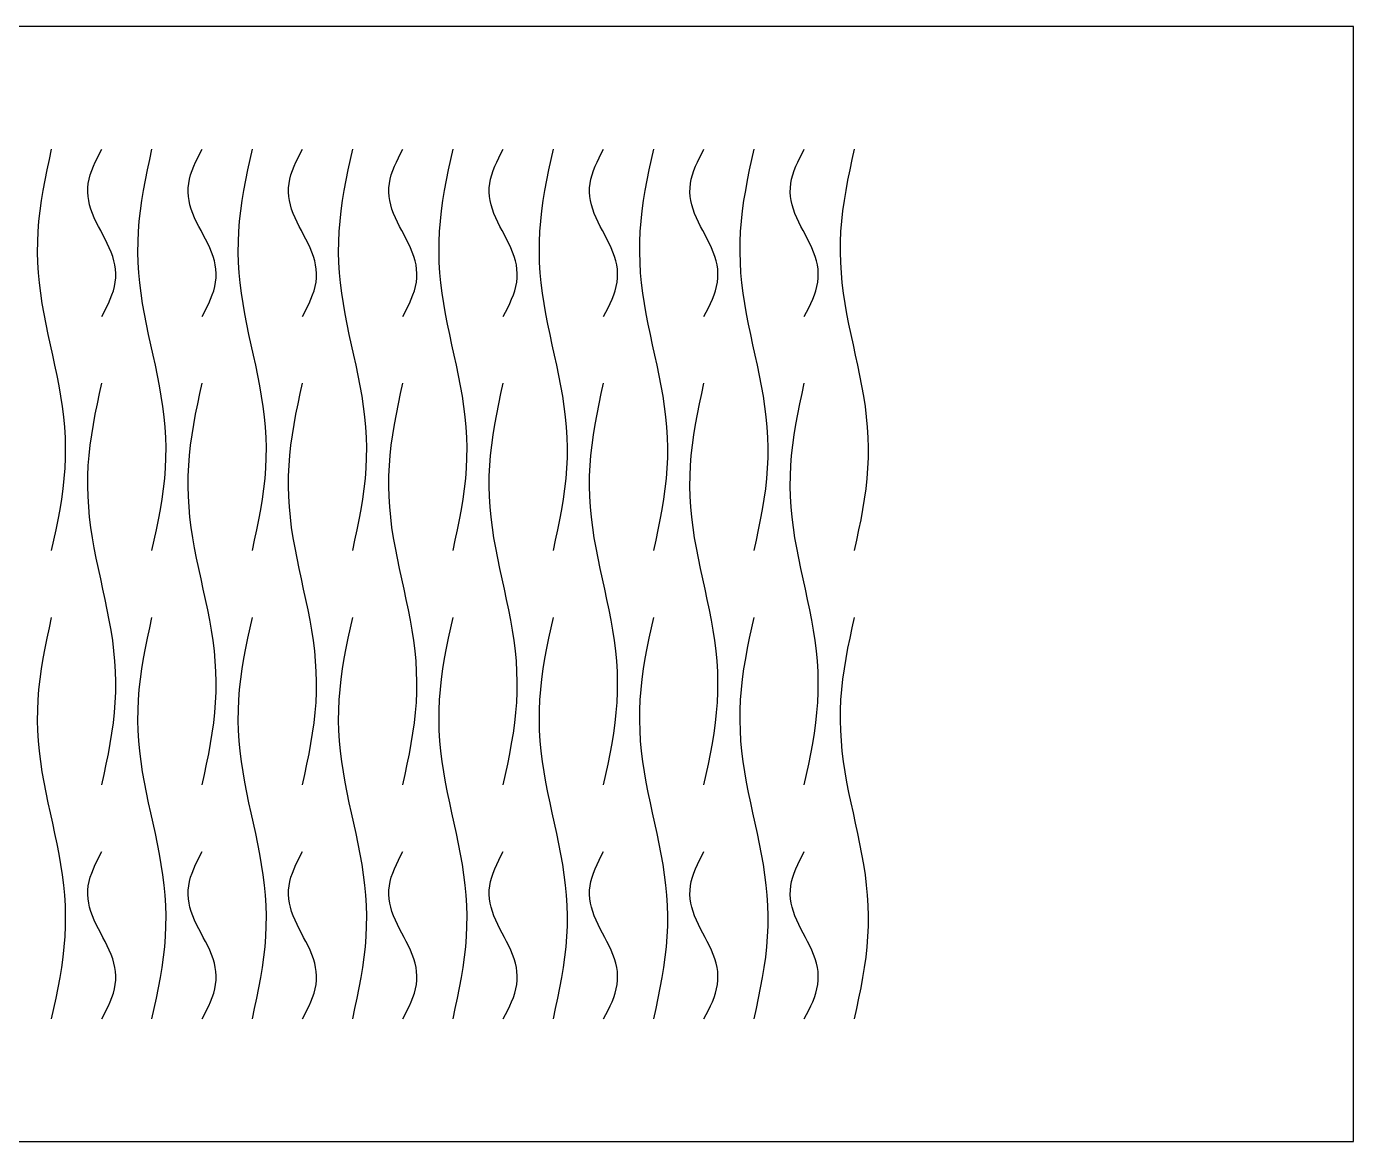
# Model space of a CAD drawing. Header units: millimetres. Extents: x 0 to 120, y 0 to 50.
# Drawn here: x 60.5 to 120, y 0 to 50 of the extents above; entities that cross this region are included whole.
import ezdxf

# ---------------------------------------------------------------- set-up
doc = ezdxf.new("R2010")
doc.units = ezdxf.units.MM
doc.layers.add('CUT', color=1, linetype='Continuous')

msp = doc.modelspace()

# ---------------------------------------------------------------- linework, layer by layer
at = {"layer": 'CUT'}
msp.add_lwpolyline([(120, 0), (120, 50), (0, 50), (0, 0), (120, 0)], close=True, dxfattribs=at)
for points in [[(61.625, 26.5), (61.726, 26.962), (61.825, 27.423), (61.918, 27.885), (62.003, 28.346), (62.079, 28.808), (62.143, 29.269), (62.194, 29.731), (62.23, 30.192), (62.25, 30.654), (62.254, 31.115), (62.242, 31.577), (62.214, 32.038), (62.171, 32.5), (62.113, 32.962), (62.043, 33.423), (61.962, 33.885), (61.872, 34.346), (61.776, 34.808), (61.676, 35.269), (61.574, 35.731), (61.474, 36.192), (61.378, 36.654), (61.288, 37.115), (61.207, 37.577), (61.137, 38.038), (61.079, 38.5), (61.036, 38.962), (61.008, 39.423), (60.996, 39.885), (61, 40.346), (61.02, 40.808), (61.056, 41.269), (61.107, 41.731), (61.171, 42.192), (61.247, 42.654), (61.332, 43.115), (61.425, 43.577), (61.524, 44.038), (61.625, 44.5)], [(63.875, 37), (63.976, 37.192), (64.075, 37.385), (64.168, 37.577), (64.253, 37.769), (64.329, 37.962), (64.393, 38.154), (64.444, 38.346), (64.48, 38.538), (64.5, 38.731), (64.504, 38.923), (64.492, 39.115), (64.464, 39.308), (64.421, 39.5), (64.363, 39.692), (64.293, 39.885), (64.212, 40.077), (64.122, 40.269), (64.026, 40.462), (63.926, 40.654), (63.824, 40.846), (63.724, 41.038), (63.628, 41.231), (63.538, 41.423), (63.457, 41.615), (63.387, 41.808), (63.329, 42), (63.286, 42.192), (63.258, 42.385), (63.246, 42.577), (63.25, 42.769), (63.27, 42.962), (63.306, 43.154), (63.357, 43.346), (63.421, 43.538), (63.497, 43.731), (63.582, 43.923), (63.675, 44.115), (63.774, 44.308), (63.875, 44.5)], [(66.125, 26.5), (66.226, 26.962), (66.325, 27.423), (66.418, 27.885), (66.503, 28.346), (66.579, 28.808), (66.643, 29.269), (66.694, 29.731), (66.73, 30.192), (66.75, 30.654), (66.754, 31.115), (66.742, 31.577), (66.714, 32.038), (66.671, 32.5), (66.613, 32.962), (66.543, 33.423), (66.462, 33.885), (66.372, 34.346), (66.276, 34.808), (66.176, 35.269), (66.074, 35.731), (65.974, 36.192), (65.878, 36.654), (65.788, 37.115), (65.707, 37.577), (65.637, 38.038), (65.579, 38.5), (65.536, 38.962), (65.508, 39.423), (65.496, 39.885), (65.5, 40.346), (65.52, 40.808), (65.556, 41.269), (65.607, 41.731), (65.671, 42.192), (65.747, 42.654), (65.832, 43.115), (65.925, 43.577), (66.024, 44.038), (66.125, 44.5)], [(68.375, 37), (68.476, 37.192), (68.575, 37.385), (68.668, 37.577), (68.753, 37.769), (68.829, 37.962), (68.893, 38.154), (68.944, 38.346), (68.98, 38.538), (69, 38.731), (69.004, 38.923), (68.992, 39.115), (68.964, 39.308), (68.921, 39.5), (68.863, 39.692), (68.793, 39.885), (68.712, 40.077), (68.622, 40.269), (68.526, 40.462), (68.426, 40.654), (68.324, 40.846), (68.224, 41.038), (68.128, 41.231), (68.038, 41.423), (67.957, 41.615), (67.887, 41.808), (67.829, 42), (67.786, 42.192), (67.758, 42.385), (67.746, 42.577), (67.75, 42.769), (67.77, 42.962), (67.806, 43.154), (67.857, 43.346), (67.921, 43.538), (67.997, 43.731), (68.082, 43.923), (68.175, 44.115), (68.274, 44.308), (68.375, 44.5)], [(70.625, 26.5), (70.726, 26.962), (70.825, 27.423), (70.918, 27.885), (71.003, 28.346), (71.079, 28.808), (71.143, 29.269), (71.194, 29.731), (71.23, 30.192), (71.25, 30.654), (71.254, 31.115), (71.242, 31.577), (71.214, 32.038), (71.171, 32.5), (71.113, 32.962), (71.043, 33.423), (70.962, 33.885), (70.872, 34.346), (70.776, 34.808), (70.676, 35.269), (70.574, 35.731), (70.474, 36.192), (70.378, 36.654), (70.288, 37.115), (70.207, 37.577), (70.137, 38.038), (70.079, 38.5), (70.036, 38.962), (70.008, 39.423), (69.996, 39.885), (70, 40.346), (70.02, 40.808), (70.056, 41.269), (70.107, 41.731), (70.171, 42.192), (70.247, 42.654), (70.332, 43.115), (70.425, 43.577), (70.524, 44.038), (70.625, 44.5)], [(72.875, 37), (72.976, 37.192), (73.075, 37.385), (73.168, 37.577), (73.253, 37.769), (73.329, 37.962), (73.393, 38.154), (73.444, 38.346), (73.48, 38.538), (73.5, 38.731), (73.504, 38.923), (73.492, 39.115), (73.464, 39.308), (73.421, 39.5), (73.363, 39.692), (73.293, 39.885), (73.212, 40.077), (73.122, 40.269), (73.026, 40.462), (72.926, 40.654), (72.824, 40.846), (72.724, 41.038), (72.628, 41.231), (72.538, 41.423), (72.457, 41.615), (72.387, 41.808), (72.329, 42), (72.286, 42.192), (72.258, 42.385), (72.246, 42.577), (72.25, 42.769), (72.27, 42.962), (72.306, 43.154), (72.357, 43.346), (72.421, 43.538), (72.497, 43.731), (72.582, 43.923), (72.675, 44.115), (72.774, 44.308), (72.875, 44.5)], [(75.125, 26.5), (75.226, 26.962), (75.325, 27.423), (75.418, 27.885), (75.503, 28.346), (75.579, 28.808), (75.643, 29.269), (75.694, 29.731), (75.73, 30.192), (75.75, 30.654), (75.754, 31.115), (75.742, 31.577), (75.714, 32.038), (75.671, 32.5), (75.613, 32.962), (75.543, 33.423), (75.462, 33.885), (75.372, 34.346), (75.276, 34.808), (75.176, 35.269), (75.074, 35.731), (74.974, 36.192), (74.878, 36.654), (74.788, 37.115), (74.707, 37.577), (74.637, 38.038), (74.579, 38.5), (74.536, 38.962), (74.508, 39.423), (74.496, 39.885), (74.5, 40.346), (74.52, 40.808), (74.556, 41.269), (74.607, 41.731), (74.671, 42.192), (74.747, 42.654), (74.832, 43.115), (74.925, 43.577), (75.024, 44.038), (75.125, 44.5)], [(77.375, 37), (77.476, 37.192), (77.575, 37.385), (77.668, 37.577), (77.753, 37.769), (77.829, 37.962), (77.893, 38.154), (77.944, 38.346), (77.98, 38.538), (78, 38.731), (78.004, 38.923), (77.992, 39.115), (77.964, 39.308), (77.921, 39.5), (77.863, 39.692), (77.793, 39.885), (77.712, 40.077), (77.622, 40.269), (77.526, 40.462), (77.426, 40.654), (77.324, 40.846), (77.224, 41.038), (77.128, 41.231), (77.038, 41.423), (76.957, 41.615), (76.887, 41.808), (76.829, 42), (76.786, 42.192), (76.758, 42.385), (76.746, 42.577), (76.75, 42.769), (76.77, 42.962), (76.806, 43.154), (76.857, 43.346), (76.921, 43.538), (76.997, 43.731), (77.082, 43.923), (77.175, 44.115), (77.274, 44.308), (77.375, 44.5)], [(79.625, 26.5), (79.726, 26.962), (79.825, 27.423), (79.918, 27.885), (80.003, 28.346), (80.079, 28.808), (80.143, 29.269), (80.194, 29.731), (80.23, 30.192), (80.25, 30.654), (80.254, 31.115), (80.242, 31.577), (80.214, 32.038), (80.171, 32.5), (80.113, 32.962), (80.043, 33.423), (79.962, 33.885), (79.872, 34.346), (79.776, 34.808), (79.676, 35.269), (79.574, 35.731), (79.474, 36.192), (79.378, 36.654), (79.288, 37.115), (79.207, 37.577), (79.137, 38.038), (79.079, 38.5), (79.036, 38.962), (79.008, 39.423), (78.996, 39.885), (79, 40.346), (79.02, 40.808), (79.056, 41.269), (79.107, 41.731), (79.171, 42.192), (79.247, 42.654), (79.332, 43.115), (79.425, 43.577), (79.524, 44.038), (79.625, 44.5)], [(81.875, 37), (81.976, 37.192), (82.075, 37.385), (82.168, 37.577), (82.253, 37.769), (82.329, 37.962), (82.393, 38.154), (82.444, 38.346), (82.48, 38.538), (82.5, 38.731), (82.504, 38.923), (82.492, 39.115), (82.464, 39.308), (82.421, 39.5), (82.363, 39.692), (82.293, 39.885), (82.212, 40.077), (82.122, 40.269), (82.026, 40.462), (81.926, 40.654), (81.824, 40.846), (81.724, 41.038), (81.628, 41.231), (81.538, 41.423), (81.457, 41.615), (81.387, 41.808), (81.329, 42), (81.286, 42.192), (81.258, 42.385), (81.246, 42.577), (81.25, 42.769), (81.27, 42.962), (81.306, 43.154), (81.357, 43.346), (81.421, 43.538), (81.497, 43.731), (81.582, 43.923), (81.675, 44.115), (81.774, 44.308), (81.875, 44.5)], [(84.125, 26.5), (84.226, 26.962), (84.325, 27.423), (84.418, 27.885), (84.503, 28.346), (84.579, 28.808), (84.643, 29.269), (84.694, 29.731), (84.73, 30.192), (84.75, 30.654), (84.754, 31.115), (84.742, 31.577), (84.714, 32.038), (84.671, 32.5), (84.613, 32.962), (84.543, 33.423), (84.462, 33.885), (84.372, 34.346), (84.276, 34.808), (84.176, 35.269), (84.074, 35.731), (83.974, 36.192), (83.878, 36.654), (83.788, 37.115), (83.707, 37.577), (83.637, 38.038), (83.579, 38.5), (83.536, 38.962), (83.508, 39.423), (83.496, 39.885), (83.5, 40.346), (83.52, 40.808), (83.556, 41.269), (83.607, 41.731), (83.671, 42.192), (83.747, 42.654), (83.832, 43.115), (83.925, 43.577), (84.024, 44.038), (84.125, 44.5)], [(86.375, 37), (86.476, 37.192), (86.575, 37.385), (86.668, 37.577), (86.753, 37.769), (86.829, 37.962), (86.893, 38.154), (86.944, 38.346), (86.98, 38.538), (87, 38.731), (87.004, 38.923), (86.992, 39.115), (86.964, 39.308), (86.921, 39.5), (86.863, 39.692), (86.793, 39.885), (86.712, 40.077), (86.622, 40.269), (86.526, 40.462), (86.426, 40.654), (86.324, 40.846), (86.224, 41.038), (86.128, 41.231), (86.038, 41.423), (85.957, 41.615), (85.887, 41.808), (85.829, 42), (85.786, 42.192), (85.758, 42.385), (85.746, 42.577), (85.75, 42.769), (85.77, 42.962), (85.806, 43.154), (85.857, 43.346), (85.921, 43.538), (85.997, 43.731), (86.082, 43.923), (86.175, 44.115), (86.274, 44.308), (86.375, 44.5)], [(88.625, 26.5), (88.726, 26.962), (88.825, 27.423), (88.918, 27.885), (89.003, 28.346), (89.079, 28.808), (89.143, 29.269), (89.194, 29.731), (89.23, 30.192), (89.25, 30.654), (89.254, 31.115), (89.242, 31.577), (89.214, 32.038), (89.171, 32.5), (89.113, 32.962), (89.043, 33.423), (88.962, 33.885), (88.872, 34.346), (88.776, 34.808), (88.676, 35.269), (88.574, 35.731), (88.474, 36.192), (88.378, 36.654), (88.288, 37.115), (88.207, 37.577), (88.137, 38.038), (88.079, 38.5), (88.036, 38.962), (88.008, 39.423), (87.996, 39.885), (88, 40.346), (88.02, 40.808), (88.056, 41.269), (88.107, 41.731), (88.171, 42.192), (88.247, 42.654), (88.332, 43.115), (88.425, 43.577), (88.524, 44.038), (88.625, 44.5)], [(90.875, 37), (90.976, 37.192), (91.075, 37.385), (91.168, 37.577), (91.253, 37.769), (91.329, 37.962), (91.393, 38.154), (91.444, 38.346), (91.48, 38.538), (91.5, 38.731), (91.504, 38.923), (91.492, 39.115), (91.464, 39.308), (91.421, 39.5), (91.363, 39.692), (91.293, 39.885), (91.212, 40.077), (91.122, 40.269), (91.026, 40.462), (90.926, 40.654), (90.824, 40.846), (90.724, 41.038), (90.628, 41.231), (90.538, 41.423), (90.457, 41.615), (90.387, 41.808), (90.329, 42), (90.286, 42.192), (90.258, 42.385), (90.246, 42.577), (90.25, 42.769), (90.27, 42.962), (90.306, 43.154), (90.357, 43.346), (90.421, 43.538), (90.497, 43.731), (90.582, 43.923), (90.675, 44.115), (90.774, 44.308), (90.875, 44.5)], [(93.125, 26.5), (93.226, 26.962), (93.325, 27.423), (93.418, 27.885), (93.503, 28.346), (93.579, 28.808), (93.643, 29.269), (93.694, 29.731), (93.73, 30.192), (93.75, 30.654), (93.754, 31.115), (93.742, 31.577), (93.714, 32.038), (93.671, 32.5), (93.613, 32.962), (93.543, 33.423), (93.462, 33.885), (93.372, 34.346), (93.276, 34.808), (93.176, 35.269), (93.074, 35.731), (92.974, 36.192), (92.878, 36.654), (92.788, 37.115), (92.707, 37.577), (92.637, 38.038), (92.579, 38.5), (92.536, 38.962), (92.508, 39.423), (92.496, 39.885), (92.5, 40.346), (92.52, 40.808), (92.556, 41.269), (92.607, 41.731), (92.671, 42.192), (92.747, 42.654), (92.832, 43.115), (92.925, 43.577), (93.024, 44.038), (93.125, 44.5)], [(95.375, 37), (95.476, 37.192), (95.575, 37.385), (95.668, 37.577), (95.753, 37.769), (95.829, 37.962), (95.893, 38.154), (95.944, 38.346), (95.98, 38.538), (96, 38.731), (96.004, 38.923), (95.992, 39.115), (95.964, 39.308), (95.921, 39.5), (95.863, 39.692), (95.793, 39.885), (95.712, 40.077), (95.622, 40.269), (95.526, 40.462), (95.426, 40.654), (95.324, 40.846), (95.224, 41.038), (95.128, 41.231), (95.038, 41.423), (94.957, 41.615), (94.887, 41.808), (94.829, 42), (94.786, 42.192), (94.758, 42.385), (94.746, 42.577), (94.75, 42.769), (94.77, 42.962), (94.806, 43.154), (94.857, 43.346), (94.921, 43.538), (94.997, 43.731), (95.082, 43.923), (95.175, 44.115), (95.274, 44.308), (95.375, 44.5)], [(97.625, 26.5), (97.726, 26.962), (97.825, 27.423), (97.918, 27.885), (98.003, 28.346), (98.079, 28.808), (98.143, 29.269), (98.194, 29.731), (98.23, 30.192), (98.25, 30.654), (98.254, 31.115), (98.242, 31.577), (98.214, 32.038), (98.171, 32.5), (98.113, 32.962), (98.043, 33.423), (97.962, 33.885), (97.872, 34.346), (97.776, 34.808), (97.676, 35.269), (97.574, 35.731), (97.474, 36.192), (97.378, 36.654), (97.288, 37.115), (97.207, 37.577), (97.137, 38.038), (97.079, 38.5), (97.036, 38.962), (97.008, 39.423), (96.996, 39.885), (97, 40.346), (97.02, 40.808), (97.056, 41.269), (97.107, 41.731), (97.171, 42.192), (97.247, 42.654), (97.332, 43.115), (97.425, 43.577), (97.524, 44.038), (97.625, 44.5)], [(63.875, 16), (63.976, 16.462), (64.075, 16.923), (64.168, 17.385), (64.253, 17.846), (64.329, 18.308), (64.393, 18.769), (64.444, 19.231), (64.48, 19.692), (64.5, 20.154), (64.504, 20.615), (64.492, 21.077), (64.464, 21.538), (64.421, 22), (64.363, 22.462), (64.293, 22.923), (64.212, 23.385), (64.122, 23.846), (64.026, 24.308), (63.926, 24.769), (63.824, 25.231), (63.724, 25.692), (63.628, 26.154), (63.538, 26.615), (63.457, 27.077), (63.387, 27.538), (63.329, 28), (63.286, 28.462), (63.258, 28.923), (63.246, 29.385), (63.25, 29.846), (63.27, 30.308), (63.306, 30.769), (63.357, 31.231), (63.421, 31.692), (63.497, 32.154), (63.582, 32.615), (63.675, 33.077), (63.774, 33.538), (63.875, 34)], [(68.375, 16), (68.476, 16.462), (68.575, 16.923), (68.668, 17.385), (68.753, 17.846), (68.829, 18.308), (68.893, 18.769), (68.944, 19.231), (68.98, 19.692), (69, 20.154), (69.004, 20.615), (68.992, 21.077), (68.964, 21.538), (68.921, 22), (68.863, 22.462), (68.793, 22.923), (68.712, 23.385), (68.622, 23.846), (68.526, 24.308), (68.426, 24.769), (68.324, 25.231), (68.224, 25.692), (68.128, 26.154), (68.038, 26.615), (67.957, 27.077), (67.887, 27.538), (67.829, 28), (67.786, 28.462), (67.758, 28.923), (67.746, 29.385), (67.75, 29.846), (67.77, 30.308), (67.806, 30.769), (67.857, 31.231), (67.921, 31.692), (67.997, 32.154), (68.082, 32.615), (68.175, 33.077), (68.274, 33.538), (68.375, 34)], [(72.875, 16), (72.976, 16.462), (73.075, 16.923), (73.168, 17.385), (73.253, 17.846), (73.329, 18.308), (73.393, 18.769), (73.444, 19.231), (73.48, 19.692), (73.5, 20.154), (73.504, 20.615), (73.492, 21.077), (73.464, 21.538), (73.421, 22), (73.363, 22.462), (73.293, 22.923), (73.212, 23.385), (73.122, 23.846), (73.026, 24.308), (72.926, 24.769), (72.824, 25.231), (72.724, 25.692), (72.628, 26.154), (72.538, 26.615), (72.457, 27.077), (72.387, 27.538), (72.329, 28), (72.286, 28.462), (72.258, 28.923), (72.246, 29.385), (72.25, 29.846), (72.27, 30.308), (72.306, 30.769), (72.357, 31.231), (72.421, 31.692), (72.497, 32.154), (72.582, 32.615), (72.675, 33.077), (72.774, 33.538), (72.875, 34)], [(77.375, 16), (77.476, 16.462), (77.575, 16.923), (77.668, 17.385), (77.753, 17.846), (77.829, 18.308), (77.893, 18.769), (77.944, 19.231), (77.98, 19.692), (78, 20.154), (78.004, 20.615), (77.992, 21.077), (77.964, 21.538), (77.921, 22), (77.863, 22.462), (77.793, 22.923), (77.712, 23.385), (77.622, 23.846), (77.526, 24.308), (77.426, 24.769), (77.324, 25.231), (77.224, 25.692), (77.128, 26.154), (77.038, 26.615), (76.957, 27.077), (76.887, 27.538), (76.829, 28), (76.786, 28.462), (76.758, 28.923), (76.746, 29.385), (76.75, 29.846), (76.77, 30.308), (76.806, 30.769), (76.857, 31.231), (76.921, 31.692), (76.997, 32.154), (77.082, 32.615), (77.175, 33.077), (77.274, 33.538), (77.375, 34)], [(81.875, 16), (81.976, 16.462), (82.075, 16.923), (82.168, 17.385), (82.253, 17.846), (82.329, 18.308), (82.393, 18.769), (82.444, 19.231), (82.48, 19.692), (82.5, 20.154), (82.504, 20.615), (82.492, 21.077), (82.464, 21.538), (82.421, 22), (82.363, 22.462), (82.293, 22.923), (82.212, 23.385), (82.122, 23.846), (82.026, 24.308), (81.926, 24.769), (81.824, 25.231), (81.724, 25.692), (81.628, 26.154), (81.538, 26.615), (81.457, 27.077), (81.387, 27.538), (81.329, 28), (81.286, 28.462), (81.258, 28.923), (81.246, 29.385), (81.25, 29.846), (81.27, 30.308), (81.306, 30.769), (81.357, 31.231), (81.421, 31.692), (81.497, 32.154), (81.582, 32.615), (81.675, 33.077), (81.774, 33.538), (81.875, 34)], [(86.375, 16), (86.476, 16.462), (86.575, 16.923), (86.668, 17.385), (86.753, 17.846), (86.829, 18.308), (86.893, 18.769), (86.944, 19.231), (86.98, 19.692), (87, 20.154), (87.004, 20.615), (86.992, 21.077), (86.964, 21.538), (86.921, 22), (86.863, 22.462), (86.793, 22.923), (86.712, 23.385), (86.622, 23.846), (86.526, 24.308), (86.426, 24.769), (86.324, 25.231), (86.224, 25.692), (86.128, 26.154), (86.038, 26.615), (85.957, 27.077), (85.887, 27.538), (85.829, 28), (85.786, 28.462), (85.758, 28.923), (85.746, 29.385), (85.75, 29.846), (85.77, 30.308), (85.806, 30.769), (85.857, 31.231), (85.921, 31.692), (85.997, 32.154), (86.082, 32.615), (86.175, 33.077), (86.274, 33.538), (86.375, 34)], [(90.875, 16), (90.976, 16.462), (91.075, 16.923), (91.168, 17.385), (91.253, 17.846), (91.329, 18.308), (91.393, 18.769), (91.444, 19.231), (91.48, 19.692), (91.5, 20.154), (91.504, 20.615), (91.492, 21.077), (91.464, 21.538), (91.421, 22), (91.363, 22.462), (91.293, 22.923), (91.212, 23.385), (91.122, 23.846), (91.026, 24.308), (90.926, 24.769), (90.824, 25.231), (90.724, 25.692), (90.628, 26.154), (90.538, 26.615), (90.457, 27.077), (90.387, 27.538), (90.329, 28), (90.286, 28.462), (90.258, 28.923), (90.246, 29.385), (90.25, 29.846), (90.27, 30.308), (90.306, 30.769), (90.357, 31.231), (90.421, 31.692), (90.497, 32.154), (90.582, 32.615), (90.675, 33.077), (90.774, 33.538), (90.875, 34)], [(95.375, 16), (95.476, 16.462), (95.575, 16.923), (95.668, 17.385), (95.753, 17.846), (95.829, 18.308), (95.893, 18.769), (95.944, 19.231), (95.98, 19.692), (96, 20.154), (96.004, 20.615), (95.992, 21.077), (95.964, 21.538), (95.921, 22), (95.863, 22.462), (95.793, 22.923), (95.712, 23.385), (95.622, 23.846), (95.526, 24.308), (95.426, 24.769), (95.324, 25.231), (95.224, 25.692), (95.128, 26.154), (95.038, 26.615), (94.957, 27.077), (94.887, 27.538), (94.829, 28), (94.786, 28.462), (94.758, 28.923), (94.746, 29.385), (94.75, 29.846), (94.77, 30.308), (94.806, 30.769), (94.857, 31.231), (94.921, 31.692), (94.997, 32.154), (95.082, 32.615), (95.175, 33.077), (95.274, 33.538), (95.375, 34)], [(61.625, 5.5), (61.726, 5.962), (61.825, 6.423), (61.918, 6.885), (62.003, 7.346), (62.079, 7.808), (62.143, 8.269), (62.194, 8.731), (62.23, 9.192), (62.25, 9.654), (62.254, 10.115), (62.242, 10.577), (62.214, 11.038), (62.171, 11.5), (62.113, 11.962), (62.043, 12.423), (61.962, 12.885), (61.872, 13.346), (61.776, 13.808), (61.676, 14.269), (61.574, 14.731), (61.474, 15.192), (61.378, 15.654), (61.288, 16.115), (61.207, 16.577), (61.137, 17.038), (61.079, 17.5), (61.036, 17.962), (61.008, 18.423), (60.996, 18.885), (61, 19.346), (61.02, 19.808), (61.056, 20.269), (61.107, 20.731), (61.171, 21.192), (61.247, 21.654), (61.332, 22.115), (61.425, 22.577), (61.524, 23.038), (61.625, 23.5)], [(66.125, 5.5), (66.226, 5.962), (66.325, 6.423), (66.418, 6.885), (66.503, 7.346), (66.579, 7.808), (66.643, 8.269), (66.694, 8.731), (66.73, 9.192), (66.75, 9.654), (66.754, 10.115), (66.742, 10.577), (66.714, 11.038), (66.671, 11.5), (66.613, 11.962), (66.543, 12.423), (66.462, 12.885), (66.372, 13.346), (66.276, 13.808), (66.176, 14.269), (66.074, 14.731), (65.974, 15.192), (65.878, 15.654), (65.788, 16.115), (65.707, 16.577), (65.637, 17.038), (65.579, 17.5), (65.536, 17.962), (65.508, 18.423), (65.496, 18.885), (65.5, 19.346), (65.52, 19.808), (65.556, 20.269), (65.607, 20.731), (65.671, 21.192), (65.747, 21.654), (65.832, 22.115), (65.925, 22.577), (66.024, 23.038), (66.125, 23.5)], [(70.625, 5.5), (70.726, 5.962), (70.825, 6.423), (70.918, 6.885), (71.003, 7.346), (71.079, 7.808), (71.143, 8.269), (71.194, 8.731), (71.23, 9.192), (71.25, 9.654), (71.254, 10.115), (71.242, 10.577), (71.214, 11.038), (71.171, 11.5), (71.113, 11.962), (71.043, 12.423), (70.962, 12.885), (70.872, 13.346), (70.776, 13.808), (70.676, 14.269), (70.574, 14.731), (70.474, 15.192), (70.378, 15.654), (70.288, 16.115), (70.207, 16.577), (70.137, 17.038), (70.079, 17.5), (70.036, 17.962), (70.008, 18.423), (69.996, 18.885), (70, 19.346), (70.02, 19.808), (70.056, 20.269), (70.107, 20.731), (70.171, 21.192), (70.247, 21.654), (70.332, 22.115), (70.425, 22.577), (70.524, 23.038), (70.625, 23.5)], [(75.125, 5.5), (75.226, 5.962), (75.325, 6.423), (75.418, 6.885), (75.503, 7.346), (75.579, 7.808), (75.643, 8.269), (75.694, 8.731), (75.73, 9.192), (75.75, 9.654), (75.754, 10.115), (75.742, 10.577), (75.714, 11.038), (75.671, 11.5), (75.613, 11.962), (75.543, 12.423), (75.462, 12.885), (75.372, 13.346), (75.276, 13.808), (75.176, 14.269), (75.074, 14.731), (74.974, 15.192), (74.878, 15.654), (74.788, 16.115), (74.707, 16.577), (74.637, 17.038), (74.579, 17.5), (74.536, 17.962), (74.508, 18.423), (74.496, 18.885), (74.5, 19.346), (74.52, 19.808), (74.556, 20.269), (74.607, 20.731), (74.671, 21.192), (74.747, 21.654), (74.832, 22.115), (74.925, 22.577), (75.024, 23.038), (75.125, 23.5)], [(79.625, 5.5), (79.726, 5.962), (79.825, 6.423), (79.918, 6.885), (80.003, 7.346), (80.079, 7.808), (80.143, 8.269), (80.194, 8.731), (80.23, 9.192), (80.25, 9.654), (80.254, 10.115), (80.242, 10.577), (80.214, 11.038), (80.171, 11.5), (80.113, 11.962), (80.043, 12.423), (79.962, 12.885), (79.872, 13.346), (79.776, 13.808), (79.676, 14.269), (79.574, 14.731), (79.474, 15.192), (79.378, 15.654), (79.288, 16.115), (79.207, 16.577), (79.137, 17.038), (79.079, 17.5), (79.036, 17.962), (79.008, 18.423), (78.996, 18.885), (79, 19.346), (79.02, 19.808), (79.056, 20.269), (79.107, 20.731), (79.171, 21.192), (79.247, 21.654), (79.332, 22.115), (79.425, 22.577), (79.524, 23.038), (79.625, 23.5)], [(84.125, 5.5), (84.226, 5.962), (84.325, 6.423), (84.418, 6.885), (84.503, 7.346), (84.579, 7.808), (84.643, 8.269), (84.694, 8.731), (84.73, 9.192), (84.75, 9.654), (84.754, 10.115), (84.742, 10.577), (84.714, 11.038), (84.671, 11.5), (84.613, 11.962), (84.543, 12.423), (84.462, 12.885), (84.372, 13.346), (84.276, 13.808), (84.176, 14.269), (84.074, 14.731), (83.974, 15.192), (83.878, 15.654), (83.788, 16.115), (83.707, 16.577), (83.637, 17.038), (83.579, 17.5), (83.536, 17.962), (83.508, 18.423), (83.496, 18.885), (83.5, 19.346), (83.52, 19.808), (83.556, 20.269), (83.607, 20.731), (83.671, 21.192), (83.747, 21.654), (83.832, 22.115), (83.925, 22.577), (84.024, 23.038), (84.125, 23.5)], [(88.625, 5.5), (88.726, 5.962), (88.825, 6.423), (88.918, 6.885), (89.003, 7.346), (89.079, 7.808), (89.143, 8.269), (89.194, 8.731), (89.23, 9.192), (89.25, 9.654), (89.254, 10.115), (89.242, 10.577), (89.214, 11.038), (89.171, 11.5), (89.113, 11.962), (89.043, 12.423), (88.962, 12.885), (88.872, 13.346), (88.776, 13.808), (88.676, 14.269), (88.574, 14.731), (88.474, 15.192), (88.378, 15.654), (88.288, 16.115), (88.207, 16.577), (88.137, 17.038), (88.079, 17.5), (88.036, 17.962), (88.008, 18.423), (87.996, 18.885), (88, 19.346), (88.02, 19.808), (88.056, 20.269), (88.107, 20.731), (88.171, 21.192), (88.247, 21.654), (88.332, 22.115), (88.425, 22.577), (88.524, 23.038), (88.625, 23.5)], [(93.125, 5.5), (93.226, 5.962), (93.325, 6.423), (93.418, 6.885), (93.503, 7.346), (93.579, 7.808), (93.643, 8.269), (93.694, 8.731), (93.73, 9.192), (93.75, 9.654), (93.754, 10.115), (93.742, 10.577), (93.714, 11.038), (93.671, 11.5), (93.613, 11.962), (93.543, 12.423), (93.462, 12.885), (93.372, 13.346), (93.276, 13.808), (93.176, 14.269), (93.074, 14.731), (92.974, 15.192), (92.878, 15.654), (92.788, 16.115), (92.707, 16.577), (92.637, 17.038), (92.579, 17.5), (92.536, 17.962), (92.508, 18.423), (92.496, 18.885), (92.5, 19.346), (92.52, 19.808), (92.556, 20.269), (92.607, 20.731), (92.671, 21.192), (92.747, 21.654), (92.832, 22.115), (92.925, 22.577), (93.024, 23.038), (93.125, 23.5)], [(97.625, 5.5), (97.726, 5.962), (97.825, 6.423), (97.918, 6.885), (98.003, 7.346), (98.079, 7.808), (98.143, 8.269), (98.194, 8.731), (98.23, 9.192), (98.25, 9.654), (98.254, 10.115), (98.242, 10.577), (98.214, 11.038), (98.171, 11.5), (98.113, 11.962), (98.043, 12.423), (97.962, 12.885), (97.872, 13.346), (97.776, 13.808), (97.676, 14.269), (97.574, 14.731), (97.474, 15.192), (97.378, 15.654), (97.288, 16.115), (97.207, 16.577), (97.137, 17.038), (97.079, 17.5), (97.036, 17.962), (97.008, 18.423), (96.996, 18.885), (97, 19.346), (97.02, 19.808), (97.056, 20.269), (97.107, 20.731), (97.171, 21.192), (97.247, 21.654), (97.332, 22.115), (97.425, 22.577), (97.524, 23.038), (97.625, 23.5)], [(63.875, 5.5), (63.976, 5.692), (64.075, 5.885), (64.168, 6.077), (64.253, 6.269), (64.329, 6.462), (64.393, 6.654), (64.444, 6.846), (64.48, 7.038), (64.5, 7.231), (64.504, 7.423), (64.492, 7.615), (64.464, 7.808), (64.421, 8), (64.363, 8.192), (64.293, 8.385), (64.212, 8.577), (64.122, 8.769), (64.026, 8.962), (63.926, 9.154), (63.824, 9.346), (63.724, 9.538), (63.628, 9.731), (63.538, 9.923), (63.457, 10.115), (63.387, 10.308), (63.329, 10.5), (63.286, 10.692), (63.258, 10.885), (63.246, 11.077), (63.25, 11.269), (63.27, 11.462), (63.306, 11.654), (63.357, 11.846), (63.421, 12.038), (63.497, 12.231), (63.582, 12.423), (63.675, 12.615), (63.774, 12.808), (63.875, 13)], [(68.375, 5.5), (68.476, 5.692), (68.575, 5.885), (68.668, 6.077), (68.753, 6.269), (68.829, 6.462), (68.893, 6.654), (68.944, 6.846), (68.98, 7.038), (69, 7.231), (69.004, 7.423), (68.992, 7.615), (68.964, 7.808), (68.921, 8), (68.863, 8.192), (68.793, 8.385), (68.712, 8.577), (68.622, 8.769), (68.526, 8.962), (68.426, 9.154), (68.324, 9.346), (68.224, 9.538), (68.128, 9.731), (68.038, 9.923), (67.957, 10.115), (67.887, 10.308), (67.829, 10.5), (67.786, 10.692), (67.758, 10.885), (67.746, 11.077), (67.75, 11.269), (67.77, 11.462), (67.806, 11.654), (67.857, 11.846), (67.921, 12.038), (67.997, 12.231), (68.082, 12.423), (68.175, 12.615), (68.274, 12.808), (68.375, 13)], [(72.875, 5.5), (72.976, 5.692), (73.075, 5.885), (73.168, 6.077), (73.253, 6.269), (73.329, 6.462), (73.393, 6.654), (73.444, 6.846), (73.48, 7.038), (73.5, 7.231), (73.504, 7.423), (73.492, 7.615), (73.464, 7.808), (73.421, 8), (73.363, 8.192), (73.293, 8.385), (73.212, 8.577), (73.122, 8.769), (73.026, 8.962), (72.926, 9.154), (72.824, 9.346), (72.724, 9.538), (72.628, 9.731), (72.538, 9.923), (72.457, 10.115), (72.387, 10.308), (72.329, 10.5), (72.286, 10.692), (72.258, 10.885), (72.246, 11.077), (72.25, 11.269), (72.27, 11.462), (72.306, 11.654), (72.357, 11.846), (72.421, 12.038), (72.497, 12.231), (72.582, 12.423), (72.675, 12.615), (72.774, 12.808), (72.875, 13)], [(77.375, 5.5), (77.476, 5.692), (77.575, 5.885), (77.668, 6.077), (77.753, 6.269), (77.829, 6.462), (77.893, 6.654), (77.944, 6.846), (77.98, 7.038), (78, 7.231), (78.004, 7.423), (77.992, 7.615), (77.964, 7.808), (77.921, 8), (77.863, 8.192), (77.793, 8.385), (77.712, 8.577), (77.622, 8.769), (77.526, 8.962), (77.426, 9.154), (77.324, 9.346), (77.224, 9.538), (77.128, 9.731), (77.038, 9.923), (76.957, 10.115), (76.887, 10.308), (76.829, 10.5), (76.786, 10.692), (76.758, 10.885), (76.746, 11.077), (76.75, 11.269), (76.77, 11.462), (76.806, 11.654), (76.857, 11.846), (76.921, 12.038), (76.997, 12.231), (77.082, 12.423), (77.175, 12.615), (77.274, 12.808), (77.375, 13)], [(81.875, 5.5), (81.976, 5.692), (82.075, 5.885), (82.168, 6.077), (82.253, 6.269), (82.329, 6.462), (82.393, 6.654), (82.444, 6.846), (82.48, 7.038), (82.5, 7.231), (82.504, 7.423), (82.492, 7.615), (82.464, 7.808), (82.421, 8), (82.363, 8.192), (82.293, 8.385), (82.212, 8.577), (82.122, 8.769), (82.026, 8.962), (81.926, 9.154), (81.824, 9.346), (81.724, 9.538), (81.628, 9.731), (81.538, 9.923), (81.457, 10.115), (81.387, 10.308), (81.329, 10.5), (81.286, 10.692), (81.258, 10.885), (81.246, 11.077), (81.25, 11.269), (81.27, 11.462), (81.306, 11.654), (81.357, 11.846), (81.421, 12.038), (81.497, 12.231), (81.582, 12.423), (81.675, 12.615), (81.774, 12.808), (81.875, 13)], [(86.375, 5.5), (86.476, 5.692), (86.575, 5.885), (86.668, 6.077), (86.753, 6.269), (86.829, 6.462), (86.893, 6.654), (86.944, 6.846), (86.98, 7.038), (87, 7.231), (87.004, 7.423), (86.992, 7.615), (86.964, 7.808), (86.921, 8), (86.863, 8.192), (86.793, 8.385), (86.712, 8.577), (86.622, 8.769), (86.526, 8.962), (86.426, 9.154), (86.324, 9.346), (86.224, 9.538), (86.128, 9.731), (86.038, 9.923), (85.957, 10.115), (85.887, 10.308), (85.829, 10.5), (85.786, 10.692), (85.758, 10.885), (85.746, 11.077), (85.75, 11.269), (85.77, 11.462), (85.806, 11.654), (85.857, 11.846), (85.921, 12.038), (85.997, 12.231), (86.082, 12.423), (86.175, 12.615), (86.274, 12.808), (86.375, 13)], [(90.875, 5.5), (90.976, 5.692), (91.075, 5.885), (91.168, 6.077), (91.253, 6.269), (91.329, 6.462), (91.393, 6.654), (91.444, 6.846), (91.48, 7.038), (91.5, 7.231), (91.504, 7.423), (91.492, 7.615), (91.464, 7.808), (91.421, 8), (91.363, 8.192), (91.293, 8.385), (91.212, 8.577), (91.122, 8.769), (91.026, 8.962), (90.926, 9.154), (90.824, 9.346), (90.724, 9.538), (90.628, 9.731), (90.538, 9.923), (90.457, 10.115), (90.387, 10.308), (90.329, 10.5), (90.286, 10.692), (90.258, 10.885), (90.246, 11.077), (90.25, 11.269), (90.27, 11.462), (90.306, 11.654), (90.357, 11.846), (90.421, 12.038), (90.497, 12.231), (90.582, 12.423), (90.675, 12.615), (90.774, 12.808), (90.875, 13)], [(95.375, 5.5), (95.476, 5.692), (95.575, 5.885), (95.668, 6.077), (95.753, 6.269), (95.829, 6.462), (95.893, 6.654), (95.944, 6.846), (95.98, 7.038), (96, 7.231), (96.004, 7.423), (95.992, 7.615), (95.964, 7.808), (95.921, 8), (95.863, 8.192), (95.793, 8.385), (95.712, 8.577), (95.622, 8.769), (95.526, 8.962), (95.426, 9.154), (95.324, 9.346), (95.224, 9.538), (95.128, 9.731), (95.038, 9.923), (94.957, 10.115), (94.887, 10.308), (94.829, 10.5), (94.786, 10.692), (94.758, 10.885), (94.746, 11.077), (94.75, 11.269), (94.77, 11.462), (94.806, 11.654), (94.857, 11.846), (94.921, 12.038), (94.997, 12.231), (95.082, 12.423), (95.175, 12.615), (95.274, 12.808), (95.375, 13)]]:
    msp.add_lwpolyline(points, dxfattribs=at)

doc.saveas('drawing.dxf')
